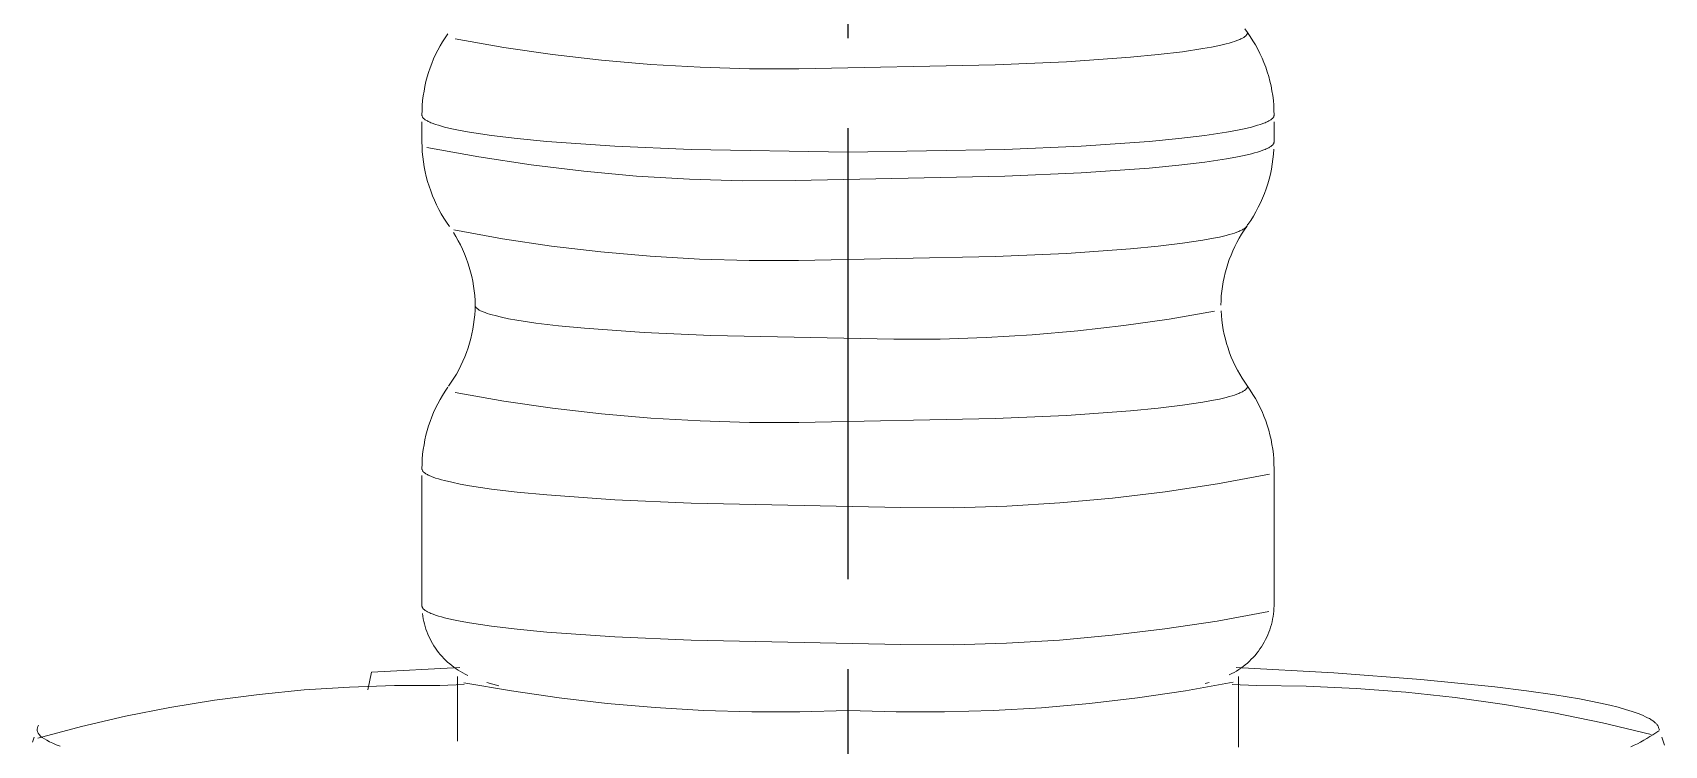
# Model space of a CAD drawing. Header units: millimetres. Extents: x 601 to 1195, y -1757 to -1337.
# Drawn here: x 895.94 to 918.92, y -1700.48 to -1690.44 of the extents above; entities that cross this region are included whole.
import ezdxf

# ---------------------------------------------------------------- set-up
doc = ezdxf.new("R2010")
doc.units = ezdxf.units.MM
doc.header["$LTSCALE"] = 0.1
doc.linetypes.add('CENTERX2', pattern=[101.6, 63.5, -12.7, 12.7, -12.7])
doc.layers.get('0').update_dxf_attribs({"lineweight": 13})
doc.layers.add('CENTER', color=1, linetype='CENTERX2')

msp = doc.modelspace()

# ---------------------------------------------------------------- linework, layer by layer
for p, q in [((901.791, -1690.456), (901.753, -1690.513)), ((913.013, -1690.386), (913.052, -1690.441)), ((913.049, -1690.458), (913.046, -1690.463)), ((913.05, -1690.452), (913.049, -1690.458)), ((913.051, -1690.447), (913.05, -1690.452)), ((913.052, -1690.441), (913.051, -1690.447)), ((913.091, -1690.498), (913.052, -1690.441)), ((901.65, -1690.688), (901.62, -1690.749)), ((901.682, -1690.629), (901.65, -1690.688)), ((901.716, -1690.57), (901.682, -1690.629)), ((901.753, -1690.513), (901.716, -1690.57)), ((902.579, -1690.65), (901.896, -1690.53)), ((903.266, -1690.75), (902.579, -1690.65)), ((912.423, -1690.666), (912.135, -1690.71)), ((912.547, -1690.644), (912.423, -1690.666)), ((912.657, -1690.622), (912.547, -1690.644)), ((912.753, -1690.599), (912.657, -1690.622)), ((912.795, -1690.588), (912.753, -1690.599)), ((912.835, -1690.576), (912.795, -1690.588)), ((912.87, -1690.565), (912.835, -1690.576)), ((912.903, -1690.553), (912.87, -1690.565)), ((912.918, -1690.548), (912.903, -1690.553)), ((912.932, -1690.542), (912.918, -1690.548)), ((912.945, -1690.536), (912.932, -1690.542)), ((912.958, -1690.53), (912.945, -1690.536)), ((912.969, -1690.525), (912.958, -1690.53)), ((912.98, -1690.519), (912.969, -1690.525)), ((912.99, -1690.513), (912.98, -1690.519)), ((913, -1690.508), (912.99, -1690.513)), ((913.008, -1690.502), (913, -1690.508)), ((913.016, -1690.497), (913.008, -1690.502)), ((913.023, -1690.491), (913.016, -1690.497)), ((913.029, -1690.485), (913.023, -1690.491)), ((913.034, -1690.48), (913.029, -1690.485)), ((913.039, -1690.474), (913.034, -1690.48)), ((913.043, -1690.469), (913.039, -1690.474)), ((913.046, -1690.463), (913.043, -1690.469)), ((913.128, -1690.556), (913.091, -1690.498)), ((913.164, -1690.615), (913.128, -1690.556)), ((913.197, -1690.675), (913.164, -1690.615)), ((913.228, -1690.737), (913.197, -1690.675)), ((901.565, -1690.874), (901.542, -1690.937)), ((901.591, -1690.811), (901.565, -1690.874)), ((901.62, -1690.749), (901.591, -1690.811)), ((903.957, -1690.83), (903.266, -1690.75)), ((904.65, -1690.89), (903.957, -1690.83)), ((905.344, -1690.93), (904.65, -1690.89)), ((909.497, -1690.897), (906.733, -1690.951)), ((910.505, -1690.852), (909.497, -1690.897)), ((911.404, -1690.788), (910.505, -1690.852)), ((911.794, -1690.75), (911.404, -1690.788)), ((912.135, -1690.71), (911.794, -1690.75)), ((913.257, -1690.799), (913.228, -1690.737)), ((913.284, -1690.863), (913.257, -1690.799)), ((913.308, -1690.927), (913.284, -1690.863)), ((901.483, -1691.132), (901.468, -1691.198)), ((901.501, -1691.066), (901.483, -1691.132)), ((901.52, -1691.001), (901.501, -1691.066)), ((901.542, -1690.937), (901.52, -1691.001)), ((906.039, -1690.951), (905.344, -1690.93)), ((906.733, -1690.951), (906.039, -1690.951)), ((913.331, -1690.992), (913.308, -1690.927)), ((913.351, -1691.058), (913.331, -1690.992)), ((913.368, -1691.125), (913.351, -1691.058)), ((913.384, -1691.192), (913.368, -1691.125)), ((901.445, -1691.332), (901.437, -1691.399)), ((901.456, -1691.265), (901.445, -1691.332)), ((901.468, -1691.198), (901.456, -1691.265)), ((913.397, -1691.26), (913.384, -1691.192)), ((913.408, -1691.328), (913.397, -1691.26)), ((913.416, -1691.396), (913.408, -1691.328)), ((901.428, -1691.535), (901.427, -1691.603)), ((901.427, -1691.609), (901.427, -1691.603)), ((901.428, -1691.614), (901.427, -1691.609)), ((901.431, -1691.467), (901.428, -1691.535)), ((901.437, -1691.399), (901.431, -1691.467)), ((913.422, -1691.465), (913.416, -1691.396)), ((913.425, -1691.534), (913.422, -1691.465)), ((913.427, -1691.603), (913.425, -1691.534)), ((913.426, -1691.609), (913.425, -1691.614)), ((913.427, -1691.603), (913.426, -1691.609)), ((901.427, -1691.698), (901.427, -1691.979)), ((901.43, -1691.62), (901.428, -1691.614)), ((901.433, -1691.626), (901.43, -1691.62)), ((901.436, -1691.632), (901.433, -1691.626)), ((901.44, -1691.638), (901.436, -1691.632)), ((901.445, -1691.644), (901.44, -1691.638)), ((901.451, -1691.65), (901.445, -1691.644)), ((901.458, -1691.656), (901.451, -1691.65)), ((901.465, -1691.662), (901.458, -1691.656)), ((901.473, -1691.668), (901.465, -1691.662)), ((901.482, -1691.674), (901.473, -1691.668)), ((901.492, -1691.68), (901.482, -1691.674)), ((901.503, -1691.686), (901.492, -1691.68)), ((901.514, -1691.692), (901.503, -1691.686)), ((901.527, -1691.698), (901.514, -1691.692)), ((901.54, -1691.704), (901.527, -1691.698)), ((901.554, -1691.71), (901.54, -1691.704)), ((901.569, -1691.716), (901.554, -1691.71)), ((901.585, -1691.722), (901.569, -1691.716)), ((901.62, -1691.734), (901.585, -1691.722)), ((901.658, -1691.747), (901.62, -1691.734)), ((901.7, -1691.759), (901.658, -1691.747)), ((901.746, -1691.771), (901.7, -1691.759)), ((901.848, -1691.795), (901.746, -1691.771)), ((901.965, -1691.819), (901.848, -1691.795)), ((902.097, -1691.843), (901.965, -1691.819)), ((912.888, -1691.819), (912.756, -1691.843)), ((913.005, -1691.795), (912.888, -1691.819)), ((913.108, -1691.771), (913.005, -1691.795)), ((913.153, -1691.759), (913.108, -1691.771)), ((913.195, -1691.747), (913.153, -1691.759)), ((913.233, -1691.734), (913.195, -1691.747)), ((913.268, -1691.722), (913.233, -1691.734)), ((913.284, -1691.716), (913.268, -1691.722)), ((913.299, -1691.71), (913.284, -1691.716)), ((913.313, -1691.704), (913.299, -1691.71)), ((913.327, -1691.698), (913.313, -1691.704)), ((913.339, -1691.692), (913.327, -1691.698)), ((913.351, -1691.686), (913.339, -1691.692)), ((913.361, -1691.68), (913.351, -1691.686)), ((913.371, -1691.674), (913.361, -1691.68)), ((913.38, -1691.668), (913.371, -1691.674)), ((913.388, -1691.662), (913.38, -1691.668)), ((913.396, -1691.656), (913.388, -1691.662)), ((913.402, -1691.65), (913.396, -1691.656)), ((913.408, -1691.644), (913.402, -1691.65)), ((913.413, -1691.638), (913.408, -1691.644)), ((913.417, -1691.632), (913.413, -1691.638)), ((913.421, -1691.626), (913.417, -1691.632)), ((913.423, -1691.62), (913.421, -1691.626)), ((913.425, -1691.614), (913.423, -1691.62)), ((913.427, -1691.979), (913.427, -1691.698)), ((901.428, -1692.05), (901.427, -1691.979)), ((901.432, -1692.12), (901.428, -1692.05)), ((902.229, -1692.193), (901.497, -1692.059)), ((902.405, -1691.889), (902.097, -1691.843)), ((902.769, -1691.932), (902.405, -1691.889)), ((903.184, -1691.973), (902.769, -1691.932)), ((904.143, -1692.04), (903.184, -1691.973)), ((905.218, -1692.089), (904.143, -1692.04)), ((910.71, -1692.04), (909.635, -1692.089)), ((911.669, -1691.973), (910.71, -1692.04)), ((912.085, -1691.932), (911.669, -1691.973)), ((912.449, -1691.889), (912.085, -1691.932)), ((912.756, -1691.843), (912.449, -1691.889)), ((913.339, -1692.068), (913.327, -1692.074)), ((913.351, -1692.062), (913.339, -1692.068)), ((913.361, -1692.056), (913.351, -1692.062)), ((913.371, -1692.05), (913.361, -1692.056)), ((913.38, -1692.044), (913.371, -1692.05)), ((913.388, -1692.038), (913.38, -1692.044)), ((913.396, -1692.032), (913.388, -1692.038)), ((913.402, -1692.026), (913.396, -1692.032)), ((913.408, -1692.02), (913.402, -1692.026)), ((913.413, -1692.014), (913.408, -1692.02)), ((913.417, -1692.008), (913.413, -1692.014)), ((913.421, -1692.002), (913.417, -1692.008)), ((913.423, -1691.996), (913.421, -1692.002)), ((913.425, -1691.99), (913.423, -1691.996)), ((913.426, -1691.985), (913.425, -1691.99)), ((913.427, -1691.979), (913.426, -1691.985)), ((901.438, -1692.191), (901.432, -1692.12)), ((901.447, -1692.261), (901.438, -1692.191)), ((901.458, -1692.331), (901.447, -1692.261)), ((902.966, -1692.305), (902.229, -1692.193)), ((907.427, -1692.126), (905.218, -1692.089)), ((909.635, -1692.089), (907.427, -1692.126)), ((912.449, -1692.265), (912.085, -1692.308)), ((912.756, -1692.219), (912.449, -1692.265)), ((912.888, -1692.195), (912.756, -1692.219)), ((913.005, -1692.171), (912.888, -1692.195)), ((913.108, -1692.147), (913.005, -1692.171)), ((913.153, -1692.135), (913.108, -1692.147)), ((913.195, -1692.123), (913.153, -1692.135)), ((913.233, -1692.11), (913.195, -1692.123)), ((913.268, -1692.098), (913.233, -1692.11)), ((913.284, -1692.092), (913.268, -1692.098)), ((913.299, -1692.086), (913.284, -1692.092)), ((913.313, -1692.08), (913.299, -1692.086)), ((913.327, -1692.074), (913.313, -1692.08)), ((913.401, -1692.295), (913.389, -1692.365)), ((913.411, -1692.225), (913.401, -1692.295)), ((913.419, -1692.154), (913.411, -1692.225)), ((913.424, -1692.083), (913.419, -1692.154)), ((901.472, -1692.4), (901.458, -1692.331)), ((901.488, -1692.469), (901.472, -1692.4)), ((901.506, -1692.537), (901.488, -1692.469)), ((903.706, -1692.394), (902.966, -1692.305)), ((904.449, -1692.461), (903.706, -1692.394)), ((905.193, -1692.505), (904.449, -1692.461)), ((905.938, -1692.527), (905.193, -1692.505)), ((906.683, -1692.526), (905.938, -1692.527)), ((909.635, -1692.465), (906.683, -1692.526)), ((910.71, -1692.417), (909.635, -1692.465)), ((911.669, -1692.349), (910.71, -1692.417)), ((912.085, -1692.308), (911.669, -1692.349)), ((913.357, -1692.504), (913.337, -1692.572)), ((913.374, -1692.435), (913.357, -1692.504)), ((913.389, -1692.365), (913.374, -1692.435)), ((901.527, -1692.605), (901.506, -1692.537)), ((901.55, -1692.672), (901.527, -1692.605)), ((901.575, -1692.738), (901.55, -1692.672)), ((901.602, -1692.803), (901.575, -1692.738)), ((913.291, -1692.707), (913.264, -1692.772)), ((913.315, -1692.64), (913.291, -1692.707)), ((913.337, -1692.572), (913.315, -1692.64)), ((901.632, -1692.867), (901.602, -1692.803)), ((901.664, -1692.931), (901.632, -1692.867)), ((901.698, -1692.993), (901.664, -1692.931)), ((913.171, -1692.964), (913.136, -1693.026)), ((913.204, -1692.901), (913.171, -1692.964)), ((913.235, -1692.837), (913.204, -1692.901)), ((913.264, -1692.772), (913.235, -1692.837)), ((901.734, -1693.053), (901.698, -1692.993)), ((901.773, -1693.113), (901.734, -1693.053)), ((901.813, -1693.171), (901.773, -1693.113)), ((912.969, -1693.224), (912.98, -1693.218)), ((912.98, -1693.218), (912.99, -1693.212)), ((912.99, -1693.212), (913, -1693.207)), ((913, -1693.207), (913.008, -1693.201)), ((913.041, -1693.171), (913.003, -1693.225)), ((913.008, -1693.201), (913.016, -1693.196)), ((913.016, -1693.196), (913.023, -1693.19)), ((913.023, -1693.19), (913.029, -1693.184)), ((913.029, -1693.184), (913.034, -1693.179)), ((913.034, -1693.179), (913.039, -1693.173)), ((913.039, -1693.173), (913.043, -1693.168)), ((913.043, -1693.168), (913.046, -1693.162)), ((913.046, -1693.162), (913.049, -1693.157)), ((913.049, -1693.157), (913.05, -1693.151)), ((913.05, -1693.151), (913.051, -1693.146)), ((913.051, -1693.146), (913.052, -1693.14)), ((913.098, -1693.086), (913.059, -1693.145)), ((913.136, -1693.026), (913.098, -1693.086)), ((901.905, -1693.312), (901.869, -1693.255)), ((901.877, -1693.22), (902.562, -1693.344)), ((901.938, -1693.372), (901.905, -1693.312)), ((901.969, -1693.432), (901.938, -1693.372)), ((901.999, -1693.493), (901.969, -1693.432)), ((902.562, -1693.344), (903.252, -1693.447)), ((903.252, -1693.447), (903.944, -1693.529)), ((911.794, -1693.449), (912.135, -1693.409)), ((912.135, -1693.409), (912.423, -1693.365)), ((912.423, -1693.365), (912.547, -1693.343)), ((912.547, -1693.343), (912.657, -1693.321)), ((912.657, -1693.321), (912.753, -1693.298)), ((912.753, -1693.298), (912.795, -1693.287)), ((912.795, -1693.287), (912.835, -1693.275)), ((912.835, -1693.275), (912.87, -1693.264)), ((912.87, -1693.264), (912.903, -1693.252)), ((912.903, -1693.396), (912.873, -1693.454)), ((912.903, -1693.252), (912.918, -1693.247)), ((912.934, -1693.338), (912.903, -1693.396)), ((912.918, -1693.247), (912.932, -1693.241)), ((912.932, -1693.241), (912.945, -1693.235)), ((912.968, -1693.281), (912.934, -1693.338)), ((912.945, -1693.235), (912.958, -1693.23)), ((912.958, -1693.23), (912.969, -1693.224)), ((913.003, -1693.225), (912.968, -1693.281)), ((902.026, -1693.555), (901.999, -1693.493)), ((902.051, -1693.618), (902.026, -1693.555)), ((902.073, -1693.682), (902.051, -1693.618)), ((903.944, -1693.529), (904.64, -1693.591)), ((904.64, -1693.591), (905.336, -1693.632)), ((905.336, -1693.632), (906.034, -1693.652)), ((906.034, -1693.652), (906.731, -1693.652)), ((906.731, -1693.652), (909.497, -1693.596)), ((909.497, -1693.596), (910.505, -1693.551)), ((910.505, -1693.551), (911.404, -1693.487)), ((911.404, -1693.487), (911.794, -1693.449)), ((912.796, -1693.636), (912.774, -1693.699)), ((912.82, -1693.575), (912.796, -1693.636)), ((912.845, -1693.514), (912.82, -1693.575)), ((912.873, -1693.454), (912.845, -1693.514)), ((902.094, -1693.747), (902.073, -1693.682)), ((902.112, -1693.812), (902.094, -1693.747)), ((902.128, -1693.878), (902.112, -1693.812)), ((902.142, -1693.944), (902.128, -1693.878)), ((912.722, -1693.889), (912.709, -1693.954)), ((912.738, -1693.825), (912.722, -1693.889)), ((912.755, -1693.762), (912.738, -1693.825)), ((912.774, -1693.699), (912.755, -1693.762)), ((902.154, -1694.011), (902.142, -1693.944)), ((902.163, -1694.078), (902.154, -1694.011)), ((902.17, -1694.146), (902.163, -1694.078)), ((912.69, -1694.084), (912.683, -1694.15)), ((912.698, -1694.019), (912.69, -1694.084)), ((912.709, -1693.954), (912.698, -1694.019)), ((902.174, -1694.213), (902.17, -1694.146)), ((902.171, -1694.417), (902.175, -1694.349)), ((902.177, -1694.281), (902.174, -1694.213)), ((902.175, -1694.349), (902.177, -1694.281)), ((902.177, -1694.281), (902.177, -1694.286)), ((902.177, -1694.286), (902.178, -1694.291)), ((902.178, -1694.291), (902.18, -1694.297)), ((902.18, -1694.297), (902.182, -1694.302)), ((902.182, -1694.302), (902.185, -1694.307)), ((902.185, -1694.307), (902.188, -1694.312)), ((902.188, -1694.312), (902.193, -1694.317)), ((902.193, -1694.317), (902.198, -1694.322)), ((902.198, -1694.322), (902.204, -1694.328)), ((902.204, -1694.328), (902.21, -1694.333)), ((902.21, -1694.333), (902.217, -1694.338)), ((902.217, -1694.338), (902.225, -1694.343)), ((902.225, -1694.343), (902.234, -1694.349)), ((902.234, -1694.349), (902.243, -1694.354)), ((902.243, -1694.354), (902.253, -1694.359)), ((902.253, -1694.359), (902.264, -1694.365)), ((902.264, -1694.365), (902.276, -1694.37)), ((911.951, -1694.476), (912.589, -1694.365)), ((912.679, -1694.216), (912.677, -1694.282)), ((912.683, -1694.15), (912.679, -1694.216)), ((912.679, -1694.36), (912.684, -1694.427)), ((902.144, -1694.618), (902.155, -1694.551)), ((902.155, -1694.551), (902.164, -1694.484)), ((902.164, -1694.484), (902.171, -1694.417)), ((902.276, -1694.37), (902.288, -1694.375)), ((902.288, -1694.375), (902.302, -1694.38)), ((902.302, -1694.38), (902.315, -1694.386)), ((902.315, -1694.386), (902.346, -1694.396)), ((902.346, -1694.396), (902.379, -1694.407)), ((902.379, -1694.407), (902.416, -1694.418)), ((902.416, -1694.418), (902.456, -1694.428)), ((902.456, -1694.428), (902.545, -1694.45)), ((902.545, -1694.45), (902.648, -1694.471)), ((902.648, -1694.471), (902.763, -1694.491)), ((902.763, -1694.491), (903.032, -1694.532)), ((903.032, -1694.532), (903.351, -1694.57)), ((903.351, -1694.57), (903.714, -1694.605)), ((910.665, -1694.644), (911.31, -1694.569)), ((911.31, -1694.569), (911.951, -1694.476)), ((912.684, -1694.427), (912.69, -1694.494)), ((912.69, -1694.494), (912.699, -1694.56)), ((912.699, -1694.56), (912.711, -1694.626)), ((902.077, -1694.881), (902.097, -1694.816)), ((902.097, -1694.816), (902.115, -1694.751)), ((902.115, -1694.751), (902.131, -1694.685)), ((902.131, -1694.685), (902.144, -1694.618)), ((903.714, -1694.605), (904.554, -1694.664)), ((904.554, -1694.664), (905.494, -1694.707)), ((905.494, -1694.707), (908.074, -1694.757)), ((908.074, -1694.757), (908.722, -1694.757)), ((908.722, -1694.757), (909.371, -1694.738)), ((909.371, -1694.738), (910.019, -1694.7)), ((910.019, -1694.7), (910.665, -1694.644)), ((912.711, -1694.626), (912.724, -1694.692)), ((912.724, -1694.692), (912.74, -1694.758)), ((912.74, -1694.758), (912.758, -1694.822)), ((912.758, -1694.822), (912.778, -1694.886)), ((902.004, -1695.07), (902.031, -1695.008)), ((902.031, -1695.008), (902.055, -1694.945)), ((902.055, -1694.945), (902.077, -1694.881)), ((912.778, -1694.886), (912.8, -1694.95)), ((912.8, -1694.95), (912.824, -1695.012)), ((912.824, -1695.012), (912.851, -1695.074)), ((901.877, -1695.31), (901.912, -1695.251)), ((901.912, -1695.251), (901.945, -1695.192)), ((901.945, -1695.192), (901.975, -1695.132)), ((901.975, -1695.132), (902.004, -1695.07)), ((912.851, -1695.074), (912.879, -1695.135)), ((912.879, -1695.135), (912.91, -1695.194)), ((912.91, -1695.194), (912.942, -1695.253)), ((912.942, -1695.253), (912.977, -1695.311)), ((901.753, -1695.494), (901.716, -1695.551)), ((901.791, -1695.437), (901.753, -1695.494)), ((901.802, -1695.422), (901.84, -1695.367)), ((901.84, -1695.367), (901.877, -1695.31)), ((902.579, -1695.631), (901.896, -1695.511)), ((912.945, -1695.517), (912.932, -1695.523)), ((912.958, -1695.511), (912.945, -1695.517)), ((912.969, -1695.506), (912.958, -1695.511)), ((912.98, -1695.5), (912.969, -1695.506)), ((912.977, -1695.311), (913.013, -1695.367)), ((912.99, -1695.494), (912.98, -1695.5)), ((913, -1695.489), (912.99, -1695.494)), ((913.008, -1695.483), (913, -1695.489)), ((913.016, -1695.477), (913.008, -1695.483)), ((913.013, -1695.367), (913.052, -1695.422)), ((913.023, -1695.472), (913.016, -1695.477)), ((913.029, -1695.466), (913.023, -1695.472)), ((913.034, -1695.461), (913.029, -1695.466)), ((913.039, -1695.455), (913.034, -1695.461)), ((913.043, -1695.45), (913.039, -1695.455)), ((913.046, -1695.444), (913.043, -1695.45)), ((913.049, -1695.439), (913.046, -1695.444)), ((913.05, -1695.433), (913.049, -1695.439)), ((913.051, -1695.428), (913.05, -1695.433)), ((913.052, -1695.422), (913.051, -1695.428)), ((913.091, -1695.479), (913.052, -1695.422)), ((913.128, -1695.537), (913.091, -1695.479)), ((901.62, -1695.73), (901.591, -1695.792)), ((901.65, -1695.669), (901.62, -1695.73)), ((901.682, -1695.61), (901.65, -1695.669)), ((901.716, -1695.551), (901.682, -1695.61)), ((903.266, -1695.731), (902.579, -1695.631)), ((903.957, -1695.811), (903.266, -1695.731)), ((911.794, -1695.731), (911.404, -1695.769)), ((912.135, -1695.691), (911.794, -1695.731)), ((912.423, -1695.647), (912.135, -1695.691)), ((912.547, -1695.625), (912.423, -1695.647)), ((912.657, -1695.603), (912.547, -1695.625)), ((912.753, -1695.58), (912.657, -1695.603)), ((912.795, -1695.569), (912.753, -1695.58)), ((912.835, -1695.557), (912.795, -1695.569)), ((912.87, -1695.546), (912.835, -1695.557)), ((912.903, -1695.534), (912.87, -1695.546)), ((912.918, -1695.529), (912.903, -1695.534)), ((912.932, -1695.523), (912.918, -1695.529)), ((913.164, -1695.596), (913.128, -1695.537)), ((913.197, -1695.656), (913.164, -1695.596)), ((913.228, -1695.718), (913.197, -1695.656)), ((913.257, -1695.78), (913.228, -1695.718)), ((901.542, -1695.918), (901.52, -1695.982)), ((901.565, -1695.854), (901.542, -1695.918)), ((901.591, -1695.792), (901.565, -1695.854)), ((904.65, -1695.871), (903.957, -1695.811)), ((905.344, -1695.911), (904.65, -1695.871)), ((906.039, -1695.932), (905.344, -1695.911)), ((906.733, -1695.932), (906.039, -1695.932)), ((909.497, -1695.878), (906.733, -1695.932)), ((910.505, -1695.833), (909.497, -1695.878)), ((911.404, -1695.769), (910.505, -1695.833)), ((913.284, -1695.844), (913.257, -1695.78)), ((913.308, -1695.908), (913.284, -1695.844)), ((913.331, -1695.973), (913.308, -1695.908)), ((913.351, -1696.039), (913.331, -1695.973)), ((901.468, -1696.179), (901.456, -1696.246)), ((901.483, -1696.113), (901.468, -1696.179)), ((901.501, -1696.047), (901.483, -1696.113)), ((901.52, -1695.982), (901.501, -1696.047)), ((913.368, -1696.106), (913.351, -1696.039)), ((913.384, -1696.173), (913.368, -1696.106)), ((913.397, -1696.241), (913.384, -1696.173)), ((901.437, -1696.38), (901.431, -1696.448)), ((901.445, -1696.313), (901.437, -1696.38)), ((901.456, -1696.246), (901.445, -1696.313)), ((913.408, -1696.309), (913.397, -1696.241)), ((913.416, -1696.377), (913.408, -1696.309)), ((913.422, -1696.446), (913.416, -1696.377)), ((901.428, -1696.516), (901.427, -1696.584)), ((901.427, -1696.584), (901.427, -1696.59)), ((901.427, -1696.59), (901.428, -1696.595)), ((901.431, -1696.448), (901.428, -1696.516)), ((901.428, -1696.595), (901.43, -1696.601)), ((901.43, -1696.601), (901.433, -1696.607)), ((901.433, -1696.607), (901.436, -1696.613)), ((901.436, -1696.613), (901.44, -1696.619)), ((901.44, -1696.619), (901.445, -1696.625)), ((901.445, -1696.625), (901.451, -1696.631)), ((901.451, -1696.631), (901.458, -1696.637)), ((901.458, -1696.637), (901.465, -1696.643)), ((901.465, -1696.643), (901.473, -1696.649)), ((901.473, -1696.649), (901.482, -1696.655)), ((901.482, -1696.655), (901.492, -1696.661)), ((901.492, -1696.661), (901.503, -1696.667)), ((912.629, -1696.796), (913.362, -1696.661)), ((913.425, -1696.515), (913.422, -1696.446)), ((913.427, -1696.584), (913.425, -1696.515)), ((913.427, -1696.584), (913.427, -1698.515)), ((901.427, -1698.515), (901.427, -1696.681)), ((901.503, -1696.667), (901.514, -1696.673)), ((901.514, -1696.673), (901.527, -1696.679)), ((901.527, -1696.679), (901.54, -1696.685)), ((901.54, -1696.685), (901.554, -1696.691)), ((901.554, -1696.691), (901.569, -1696.697)), ((901.569, -1696.697), (901.585, -1696.703)), ((901.585, -1696.703), (901.62, -1696.715)), ((901.62, -1696.715), (901.658, -1696.728)), ((901.658, -1696.728), (901.7, -1696.74)), ((901.7, -1696.74), (901.746, -1696.752)), ((901.746, -1696.752), (901.848, -1696.776)), ((901.848, -1696.776), (901.965, -1696.8)), ((901.965, -1696.8), (902.097, -1696.824)), ((902.097, -1696.824), (902.405, -1696.87)), ((902.405, -1696.87), (902.769, -1696.913)), ((911.892, -1696.909), (912.629, -1696.796)), ((902.769, -1696.913), (903.184, -1696.953)), ((903.184, -1696.953), (904.143, -1697.021)), ((904.143, -1697.021), (905.218, -1697.07)), ((905.218, -1697.07), (908.171, -1697.131)), ((908.916, -1697.133), (909.663, -1697.111)), ((909.663, -1697.111), (910.408, -1697.067)), ((910.408, -1697.067), (911.152, -1696.999)), ((911.152, -1696.999), (911.892, -1696.909)), ((908.171, -1697.131), (908.916, -1697.133)), ((901.427, -1698.515), (901.427, -1698.521)), ((901.427, -1698.521), (901.428, -1698.527)), ((901.428, -1698.527), (901.43, -1698.533)), ((901.43, -1698.533), (901.433, -1698.538)), ((901.433, -1698.538), (901.436, -1698.544)), ((901.438, -1698.661), (901.433, -1698.624)), ((901.436, -1698.544), (901.44, -1698.55)), ((901.444, -1698.698), (901.438, -1698.661)), ((901.44, -1698.55), (901.445, -1698.556)), ((901.452, -1698.735), (901.444, -1698.698)), ((901.445, -1698.556), (901.451, -1698.562)), ((901.451, -1698.562), (901.458, -1698.568)), ((901.458, -1698.568), (901.465, -1698.574)), ((901.465, -1698.574), (901.473, -1698.58)), ((901.473, -1698.58), (901.482, -1698.586)), ((901.482, -1698.586), (901.492, -1698.592)), ((901.492, -1698.592), (901.503, -1698.598)), ((901.503, -1698.598), (901.514, -1698.604)), ((901.514, -1698.604), (901.527, -1698.61)), ((901.527, -1698.61), (901.54, -1698.616)), ((901.54, -1698.616), (901.554, -1698.622)), ((901.554, -1698.622), (901.569, -1698.628)), ((901.569, -1698.628), (901.585, -1698.635)), ((901.585, -1698.635), (901.62, -1698.647)), ((901.62, -1698.647), (901.658, -1698.659)), ((901.658, -1698.659), (901.7, -1698.671)), ((901.7, -1698.671), (901.746, -1698.683)), ((901.746, -1698.683), (901.848, -1698.708)), ((901.848, -1698.708), (901.965, -1698.732)), ((901.965, -1698.732), (902.097, -1698.755)), ((911.886, -1698.841), (912.623, -1698.73)), ((912.623, -1698.73), (913.354, -1698.596)), ((913.406, -1698.705), (913.398, -1698.742)), ((913.413, -1698.667), (913.406, -1698.705)), ((913.418, -1698.629), (913.413, -1698.667)), ((913.422, -1698.591), (913.418, -1698.629)), ((913.425, -1698.553), (913.422, -1698.591)), ((913.427, -1698.515), (913.425, -1698.553)), ((901.461, -1698.771), (901.452, -1698.735)), ((901.471, -1698.808), (901.461, -1698.771)), ((901.483, -1698.843), (901.471, -1698.808)), ((901.496, -1698.879), (901.483, -1698.843)), ((901.509, -1698.914), (901.496, -1698.879)), ((901.524, -1698.948), (901.509, -1698.914)), ((901.541, -1698.982), (901.524, -1698.948)), ((902.097, -1698.755), (902.405, -1698.801)), ((902.405, -1698.801), (902.769, -1698.845)), ((902.769, -1698.845), (903.184, -1698.885)), ((903.184, -1698.885), (904.143, -1698.953)), ((904.143, -1698.953), (905.218, -1699.001)), ((910.404, -1698.997), (911.146, -1698.93)), ((911.146, -1698.93), (911.886, -1698.841)), ((913.324, -1698.958), (913.307, -1698.992)), ((913.339, -1698.923), (913.324, -1698.958)), ((913.354, -1698.888), (913.339, -1698.923)), ((913.367, -1698.852), (913.354, -1698.888)), ((913.378, -1698.816), (913.367, -1698.852)), ((913.389, -1698.779), (913.378, -1698.816)), ((913.398, -1698.742), (913.389, -1698.779)), ((901.558, -1699.015), (901.541, -1698.982)), ((901.576, -1699.048), (901.558, -1699.015)), ((901.596, -1699.08), (901.576, -1699.048)), ((901.617, -1699.112), (901.596, -1699.08)), ((901.638, -1699.142), (901.617, -1699.112)), ((901.661, -1699.172), (901.638, -1699.142)), ((901.685, -1699.201), (901.661, -1699.172)), ((905.218, -1699.001), (908.17, -1699.062)), ((908.17, -1699.062), (908.914, -1699.063)), ((908.914, -1699.063), (909.659, -1699.041)), ((909.659, -1699.041), (910.404, -1698.997)), ((913.183, -1699.184), (913.158, -1699.214)), ((913.206, -1699.154), (913.183, -1699.184)), ((913.228, -1699.123), (913.206, -1699.154)), ((913.25, -1699.092), (913.228, -1699.123)), ((913.27, -1699.059), (913.25, -1699.092)), ((913.289, -1699.026), (913.27, -1699.059)), ((913.307, -1698.992), (913.289, -1699.026)), ((900.715, -1699.452), (901.959, -1699.383)), ((901.71, -1699.23), (901.685, -1699.201)), ((901.735, -1699.257), (901.71, -1699.23)), ((901.762, -1699.284), (901.735, -1699.257)), ((901.789, -1699.31), (901.762, -1699.284)), ((901.818, -1699.334), (901.789, -1699.31)), ((901.847, -1699.358), (901.818, -1699.334)), ((901.877, -1699.381), (901.847, -1699.358)), ((901.907, -1699.403), (901.877, -1699.381)), ((901.939, -1699.423), (901.907, -1699.403)), ((901.971, -1699.443), (901.939, -1699.423)), ((912.894, -1699.383), (914.268, -1699.46)), ((912.929, -1699.414), (912.896, -1699.434)), ((912.96, -1699.392), (912.929, -1699.414)), ((912.991, -1699.37), (912.96, -1699.392)), ((913.021, -1699.346), (912.991, -1699.37)), ((913.05, -1699.322), (913.021, -1699.346)), ((913.079, -1699.296), (913.05, -1699.322)), ((913.106, -1699.269), (913.079, -1699.296)), ((913.132, -1699.242), (913.106, -1699.269)), ((913.158, -1699.214), (913.132, -1699.242)), ((901.04, -1699.639), (900.405, -1699.66)), ((900.667, -1699.697), (900.715, -1699.452)), ((901.677, -1699.639), (901.04, -1699.639)), ((902.02, -1699.623), (901.677, -1699.639)), ((901.927, -1700.42), (901.927, -1699.511)), ((902.003, -1699.461), (901.971, -1699.443)), ((902.037, -1699.479), (902.003, -1699.461)), ((902.687, -1699.715), (902.019, -1699.599)), ((902.071, -1699.495), (902.037, -1699.479)), ((902.511, -1699.641), (902.339, -1699.597)), ((912.848, -1699.592), (912.179, -1699.712)), ((912.513, -1699.596), (912.454, -1699.612)), ((912.83, -1699.471), (912.795, -1699.488)), ((912.863, -1699.453), (912.83, -1699.471)), ((913.177, -1699.639), (912.834, -1699.623)), ((912.896, -1699.434), (912.863, -1699.453)), ((912.927, -1699.511), (912.927, -1700.507)), ((913.177, -1699.639), (913.879, -1699.649)), ((913.879, -1699.649), (914.58, -1699.68)), ((914.268, -1699.46), (915.492, -1699.552)), ((915.492, -1699.552), (916.535, -1699.657)), ((898.506, -1699.846), (897.878, -1699.949)), ((899.136, -1699.763), (898.506, -1699.846)), ((899.77, -1699.701), (899.136, -1699.763)), ((900.405, -1699.66), (899.77, -1699.701)), ((903.359, -1699.813), (902.687, -1699.715)), ((904.034, -1699.891), (903.359, -1699.813)), ((911.505, -1699.811), (910.828, -1699.891)), ((912.179, -1699.712), (911.505, -1699.811)), ((914.58, -1699.68), (915.28, -1699.734)), ((915.28, -1699.734), (915.978, -1699.809)), ((915.978, -1699.809), (916.673, -1699.906)), ((916.535, -1699.657), (916.983, -1699.712)), ((916.983, -1699.712), (917.381, -1699.769)), ((917.381, -1699.769), (917.727, -1699.828)), ((917.727, -1699.828), (918.024, -1699.886)), ((897.254, -1700.072), (896.634, -1700.216)), ((897.878, -1699.949), (897.254, -1700.072)), ((904.711, -1699.95), (904.034, -1699.891)), ((905.39, -1699.989), (904.711, -1699.95)), ((906.07, -1700.009), (905.39, -1699.989)), ((906.749, -1700.01), (906.07, -1700.009)), ((907.427, -1699.991), (906.749, -1700.01)), ((908.106, -1700.011), (907.427, -1699.991)), ((908.787, -1700.011), (908.106, -1700.011)), ((909.469, -1699.991), (908.787, -1700.011)), ((910.149, -1699.951), (909.469, -1699.991)), ((910.828, -1699.891), (910.149, -1699.951)), ((916.673, -1699.906), (917.365, -1700.024)), ((917.365, -1700.024), (918.053, -1700.164)), ((918.024, -1699.886), (918.153, -1699.916)), ((918.153, -1699.916), (918.271, -1699.945)), ((918.271, -1699.945), (918.377, -1699.975)), ((918.377, -1699.975), (918.471, -1700.004)), ((918.471, -1700.004), (918.513, -1700.019)), ((918.513, -1700.019), (918.553, -1700.033)), ((918.553, -1700.033), (918.59, -1700.048)), ((918.59, -1700.048), (918.625, -1700.062)), ((918.625, -1700.062), (918.657, -1700.077)), ((918.657, -1700.077), (918.686, -1700.091)), ((918.686, -1700.091), (918.699, -1700.098)), ((918.699, -1700.098), (918.712, -1700.105)), ((918.712, -1700.105), (918.725, -1700.113)), ((918.725, -1700.113), (918.736, -1700.12)), ((896.008, -1700.253), (896.011, -1700.234)), ((896.009, -1700.272), (896.008, -1700.253)), ((896.014, -1700.291), (896.009, -1700.272)), ((896.011, -1700.234), (896.018, -1700.215)), ((896.024, -1700.311), (896.014, -1700.291)), ((896.018, -1700.215), (896.028, -1700.197)), ((896.634, -1700.216), (896.019, -1700.381)), ((896.038, -1700.33), (896.024, -1700.311)), ((896.057, -1700.35), (896.038, -1700.33)), ((918.053, -1700.164), (918.736, -1700.326)), ((918.761, -1700.331), (918.718, -1700.358)), ((918.736, -1700.12), (918.747, -1700.127)), ((918.747, -1700.127), (918.758, -1700.134)), ((918.758, -1700.134), (918.768, -1700.141)), ((918.803, -1700.303), (918.761, -1700.331)), ((918.768, -1700.141), (918.777, -1700.148)), ((918.777, -1700.148), (918.785, -1700.155)), ((918.785, -1700.155), (918.793, -1700.162)), ((918.793, -1700.162), (918.801, -1700.169)), ((918.801, -1700.169), (918.808, -1700.176)), ((918.844, -1700.275), (918.803, -1700.303)), ((918.808, -1700.176), (918.814, -1700.183)), ((918.814, -1700.183), (918.82, -1700.19)), ((918.82, -1700.19), (918.825, -1700.197)), ((918.825, -1700.197), (918.829, -1700.203)), ((918.829, -1700.203), (918.833, -1700.21)), ((918.833, -1700.21), (918.837, -1700.217)), ((918.837, -1700.217), (918.839, -1700.224)), ((918.839, -1700.224), (918.842, -1700.231)), ((918.842, -1700.23), (918.854, -1700.269)), ((895.945, -1700.437), (895.968, -1700.364)), ((896.081, -1700.37), (896.057, -1700.35)), ((896.11, -1700.39), (896.081, -1700.37)), ((896.144, -1700.41), (896.11, -1700.39)), ((896.183, -1700.431), (896.144, -1700.41)), ((896.227, -1700.451), (896.183, -1700.431)), ((896.277, -1700.472), (896.227, -1700.451)), ((896.332, -1700.493), (896.277, -1700.472)), ((918.496, -1700.48), (918.45, -1700.503)), ((918.542, -1700.458), (918.496, -1700.48)), ((918.586, -1700.434), (918.542, -1700.458)), ((918.631, -1700.409), (918.586, -1700.434)), ((918.675, -1700.384), (918.631, -1700.409)), ((918.718, -1700.358), (918.675, -1700.384)), ((918.885, -1700.364), (918.922, -1700.48))]:
    msp.add_line(p, q)
at = {"layer": 'CENTER'}
msp.add_line((907.427, -1718.458), (907.427, -1673.354), dxfattribs=at)

doc.saveas('drawing.dxf')
